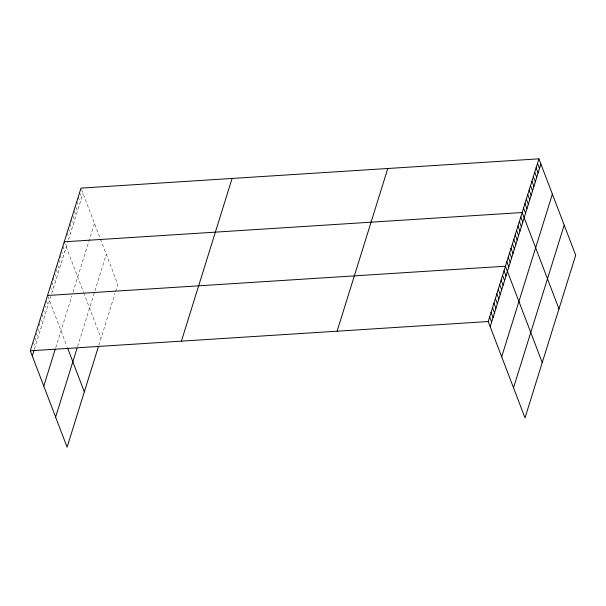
<?xml version="1.0" encoding="UTF-8"?>
<svg xmlns="http://www.w3.org/2000/svg" width="606" height="606" viewBox="0 0 606 606"><rect width="100%" height="100%" fill="white"/><g stroke="black" fill="none" stroke-linecap="round" stroke-linejoin="round"><path stroke-width="0.45" stroke-dasharray="3.03 2.27" d="M34.436 349.079L50.904 296.198M51.745 293.516L67.637 242.506M68.47 239.825L82.969 193.291M55.737 347.662L71.879 295.864M72.993 292.281L94.46 223.379M77.583 346.549L106.292 254.376M98.823 345.314L114.996 293.418M115.557 291.622L117.784 284.464L80.984 188.11M79.591 192.579L81.575 197.768M78.197 197.056L80.181 202.237M76.803 201.533L78.788 206.714M75.742 206.866L77.394 211.191M74.349 211.342L76 215.66M72.955 215.819L74.606 220.137M71.228 219.425L73.212 224.606M69.834 223.902L71.819 229.083M68.44 228.379L70.425 233.56M67.046 232.848L69.031 238.029M64.259 241.802L83.317 291.706M83.651 292.569L101.058 338.156M62.865 246.271L64.85 251.452M61.471 250.748L63.456 255.929M60.077 255.217L62.062 260.406M58.684 259.694L60.668 264.875M57.623 265.034L59.274 269.352M56.229 269.511L57.881 273.829M54.502 273.117L56.479 278.298M53.108 277.593L55.085 282.775M51.715 282.063L53.692 287.252M50.321 286.54L52.298 291.721M47.866 296.349L66.925 346.261M46.427 300.962L48.079 305.28M44.662 304.712L46.639 309.893M43.223 309.318L45.208 314.499M41.791 313.931L43.768 319.112M40.352 318.536L42.329 323.718M38.92 323.149L40.897 328.331M37.814 328.619L39.458 332.944M36.375 333.232L38.026 337.55M34.936 337.837L36.587 342.163M33.504 342.451L35.148 346.768"/><path stroke-width="0.91" d="M98.27 347.109L67.099 447.167L30.3 350.806L80.984 188.11L538.901 158.833L575.7 255.194L525.016 417.89L488.216 321.536L538.901 158.833M32.277 355.987L34.194 349.844M43.768 386.075L55.26 349.2M55.608 417.079L77.023 348.336M181.414 341.148L232.098 178.444M337.103 331.194L387.795 168.491M490.193 326.717L540.885 164.014M501.685 356.805L552.369 194.102M513.524 387.802L564.209 225.106M64.259 241.802L522.175 212.524L558.974 308.886M47.533 295.486L505.449 266.216L542.249 362.577M30.3 350.806L488.216 321.536M537.507 163.309L539.491 168.491M536.113 167.779L538.098 172.968M534.719 172.255L536.704 177.437M533.325 176.732L535.31 181.914M531.932 181.202L533.916 186.39M530.538 185.678L532.522 190.86M529.144 190.155L531.129 195.337M527.75 194.624L529.735 199.813M526.356 199.101L528.341 204.283M524.963 203.578L526.947 208.759M523.569 208.047L525.553 213.236M520.781 217.001L522.766 222.182M519.387 221.47L521.365 226.659M517.994 225.947L519.971 231.128M516.6 230.424L518.577 235.605M515.206 234.893L517.183 240.082M513.812 239.37L515.789 244.551M512.418 243.847L514.396 249.028M511.025 248.316L513.002 253.505M509.631 252.793L511.608 257.974M508.237 257.27L510.214 262.451M506.843 261.739L508.82 266.928M504.01 270.821L505.995 276.01M502.579 275.435L504.556 280.616M501.139 280.048L503.124 285.229M499.708 284.653L501.685 289.835M498.268 289.267L500.245 294.448M496.829 293.872L498.814 299.061M495.397 298.485L497.375 303.667M493.958 303.091L495.943 308.28M492.526 307.704L494.504 312.885M491.087 312.31L493.064 317.499M489.656 316.923L491.633 322.104M67.577 347.98L84.332 391.847"/></g></svg>
